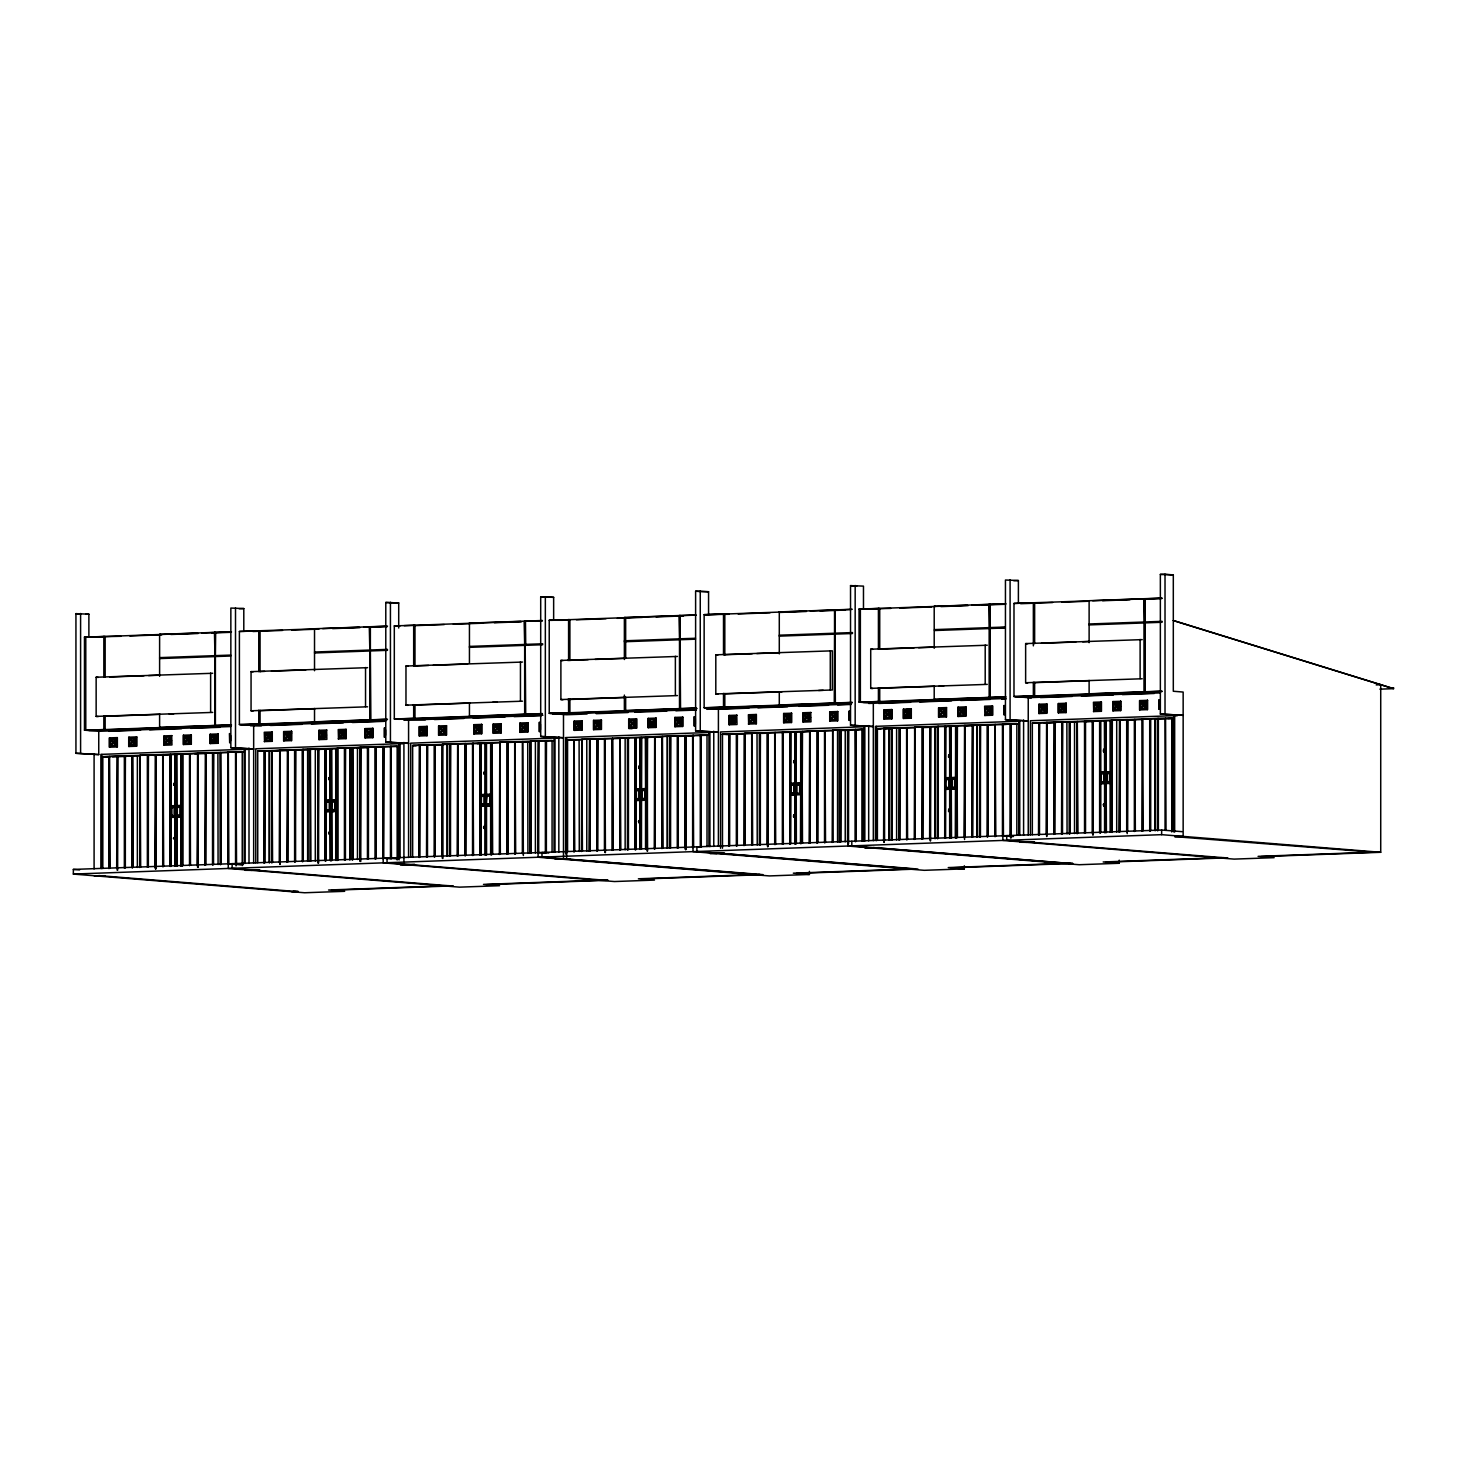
<?xml version="1.0" encoding="UTF-8"?>
<svg xmlns="http://www.w3.org/2000/svg" width="1467" height="1467" viewBox="0 0 1467 1467"><rect width="100%" height="100%" fill="white"/><g stroke="black" fill="none" stroke-linecap="round" stroke-linejoin="round"><path stroke-width="1.5" d="M1393.577 688.665L1173.362 620.541L1393.577 688.665L1379.915 689.16M174.518 785.267L173.656 784.148L174.683 783.03M174.133 785.285L176.242 785.432L174.298 785.377L174.298 783.048L175.472 783.14M175.857 839.747C172.006 839.032 173.033 836.117 176.242 839.729L175.472 839.766M174.903 839.546L174.903 837.382M329.213 779.766L329.268 777.62L331.157 777.51L331.157 779.839L328.883 779.527L329.433 777.492M329.525 778.39L330.313 778.867L329.213 777.437M329.433 833.953L329.268 831.917L331.157 831.789L331.157 834.118L328.755 833.623L329.598 831.716M331.157 834.118L329.213 834.063L329.653 831.899M484.513 774.136C481.91 771.202 485.999 772.375 484.128 774.154L486.072 774.228L486.072 771.899L484.899 771.807M483.963 828.36C485.54 829.02 482.955 823.941 486.072 826.196L486.072 828.525L483.67 828.011L484.513 826.104M640.987 768.616L638.713 768.305L638.878 766.287L640.987 766.287L640.217 768.635M639.044 768.543L639.484 766.379M638.402 821.63C640.456 818.641 637.356 825.866 639.649 820.548M795.903 763.005L793.629 762.693L793.794 760.676L795.903 760.676L795.132 763.042M794.417 762.675L793.959 760.603L795.903 760.676M794.014 815.084C794.069 819.631 791.942 813.653 795.903 814.974L795.132 817.321M795.903 817.302L793.959 817.229L794.564 814.937M950.818 757.394L948.544 757.082L948.709 755.065L950.818 755.065L950.048 757.43M948.892 757.339L949.332 755.175M950.818 811.691L948.544 811.379L948.709 809.362L950.818 809.362L950.048 811.728M949.479 811.508L948.892 809.307L948.892 811.618M1104.963 751.819L1105.751 751.782C1101.369 753.341 1104.431 748.005 1103.624 749.454M1104.394 751.599L1104.394 749.435M1104.193 806.006L1103.147 804.796L1104.009 803.733M1104.248 805.75L1104.394 803.733M174.573 784.185L174.518 783.103M174.353 785.12L174.958 784.075M329.488 832.779L330.35 833.091L328.571 832.834M794.674 761.52L793.922 762.051L794.949 761.391M794.362 816.202L794.307 816.33M1104.211 804.888L1104.468 804.925M949.681 755.798L949.021 756.569M949.589 756.459L948.617 756.092L949.479 755.047M1103.862 749.564L1103.807 751.727M1103.862 803.861L1103.807 806.025L1104.963 806.117M113.234 741.899L115.526 739.056L110.924 739.221L113.234 741.899L116.59 742.174M110.924 745.731L113.234 742.889L115.526 745.566L110.924 745.731L114.298 746.006M113.637 742.375L115.93 739.533L115.93 745.053L113.637 742.375L117.012 742.65M130.288 745.034L132.598 742.192L135.954 742.467L133.662 745.309L130.288 745.034L134.891 744.869L132.598 742.192M133.002 741.679L135.294 738.836L135.294 744.356L133.002 741.679L136.376 741.954M167.825 739.918L170.117 737.076L165.514 737.241L167.825 739.918L171.199 740.193M165.514 743.751L167.825 740.908L171.199 741.183L168.888 744.026L165.514 743.751L170.117 743.586L167.825 740.908M168.228 740.395L170.539 737.553L170.539 743.091L168.228 740.395L171.602 740.67M187.189 739.221L189.481 736.379L184.879 736.544L187.189 739.221L190.563 739.496M214.989 742.357L211.615 742.082L213.925 739.24L217.299 739.515M214.329 738.726L216.639 735.884L216.639 741.422L214.329 738.726L217.703 739.001M268.149 736.287L270.441 733.445L265.839 733.61L268.149 736.287L271.505 736.562L269.213 733.885L265.839 733.61M268.553 736.764L270.845 733.922L270.845 739.46L268.553 736.764L271.927 737.039M287.514 735.59L289.806 732.748L285.203 732.913L287.514 735.59L290.869 735.866M288.577 739.698L285.203 739.423L287.514 736.581L290.869 736.856M287.917 736.067L290.228 733.225L290.228 738.745L287.917 736.067L291.291 736.342M322.74 734.307L325.032 731.465L320.429 731.63L322.74 734.307L326.114 734.582M323.804 738.414L320.429 738.158L322.74 735.297L326.114 735.572M323.143 734.802L325.454 731.941L325.454 737.479L323.143 734.802L326.518 735.059M342.104 733.61L344.397 730.768L339.794 730.933L342.104 733.61L345.478 733.885L343.168 731.208L339.794 730.933M339.794 737.443L342.104 734.6L344.397 737.278L339.794 737.443L346.23 737.608M342.508 734.087L344.818 731.244L344.818 736.782L342.508 734.087L345.882 734.362M368.84 732.638L371.133 729.796L366.53 729.961L368.84 732.638L372.215 732.913M366.53 736.489L368.84 733.628L372.215 733.903L369.904 736.746L366.53 736.489L371.133 736.306L368.84 733.628M369.244 733.133L371.554 730.273L371.554 735.811L369.244 733.133L372.618 733.39M423.064 730.676L425.357 727.834L420.754 727.999L423.064 730.676L426.439 730.951L424.128 728.274L420.754 727.999M420.754 734.509L423.064 731.666L425.357 734.344L420.754 734.509L424.128 734.784M423.468 731.153L425.778 728.31L425.778 733.848L423.468 731.153L426.842 731.428M442.429 729.979L444.721 727.137L440.118 727.302L442.429 729.979L445.803 730.254M440.118 733.812L442.429 730.969L445.803 731.244L443.492 734.087L440.118 733.812L444.721 733.647L442.429 730.969M477.655 728.714L479.947 725.853L475.345 726.018L477.655 728.714L481.029 728.971M478.719 732.822L475.345 732.546L477.655 729.686L481.029 729.961M498.083 732.106L494.709 731.831L497.02 728.989L500.394 729.264M497.423 728.476L499.734 725.633L499.734 731.171L497.423 728.476L500.797 728.751M523.756 727.045L526.048 724.185L521.463 724.35L523.756 727.045L527.13 727.302M524.819 731.153L521.463 730.878L523.756 728.017L527.13 728.292M524.159 727.522L526.47 724.661L526.47 730.199L524.159 727.522L527.533 727.797M579.043 729.172L575.669 728.916L577.98 726.055L581.354 726.33M578.383 725.56L580.694 722.699L580.694 728.237L578.383 725.56L581.757 725.817M597.344 724.368L599.636 721.526L595.034 721.691L597.344 724.368L600.718 724.643L598.408 721.966L595.034 721.691M597.747 724.845L600.058 722.002L600.058 727.54L597.747 724.845L601.122 725.12M632.57 723.103L634.863 720.242L630.278 720.425L632.57 723.103L635.945 723.378L633.634 720.682L630.278 720.425M632.974 723.579L635.284 720.737L635.284 726.257L632.974 723.579L636.348 723.854M651.935 722.406L654.227 719.545L649.643 719.71L651.935 722.406L655.309 722.663M649.643 726.238L651.935 723.378L655.309 723.653L652.998 726.495L649.643 726.238L654.227 726.073L651.935 723.378M652.338 722.883L654.649 720.022L654.649 725.56L652.338 722.883L655.712 723.139M678.671 721.434L680.981 718.573L676.379 718.757L678.671 721.434L682.045 721.709M678.671 722.424L676.379 725.266L680.981 725.101L678.671 722.424L682.045 722.681M730.603 723.304L732.895 720.462L736.269 720.719L733.958 723.579L730.603 723.304L735.187 723.139L732.895 720.462M752.259 718.757L754.551 715.914L749.967 716.079L752.259 718.757L755.633 719.032L753.323 716.354L749.967 716.079M749.967 722.608L752.259 719.747L754.551 722.424L749.967 722.608L753.323 722.864M752.663 719.252L754.973 716.391L754.973 721.929L752.663 719.252L756.037 719.508M785.193 721.324L787.486 718.482L790.86 718.757L788.549 721.599L785.193 721.324L789.796 721.159L787.486 718.482M787.907 717.968L790.2 715.126L790.2 720.645L787.907 717.968L791.263 718.243M806.85 716.795L809.161 713.934L804.558 714.099L806.85 716.795L810.224 717.07M807.932 720.902L804.558 720.627L806.85 717.785L810.224 718.041M807.272 717.271L809.564 714.429L809.564 719.949L807.272 717.271L810.628 717.546M833.586 715.823L835.897 712.98L831.294 713.145L833.586 715.823L836.96 716.098L834.668 713.42L831.294 713.145M831.294 719.655L833.586 716.813L835.897 719.49L831.294 719.655L834.668 719.93M834.008 716.299L836.3 713.457L836.3 718.977L834.008 716.299L837.364 716.574M887.81 713.861L890.121 711.018L885.518 711.183L887.81 713.861L891.184 714.136M888.874 717.968L885.518 717.693L887.81 714.851L891.184 715.126M888.213 714.337L890.524 711.495L890.524 717.015L888.213 714.337L891.588 714.612M904.882 716.996L907.174 714.136L910.549 714.411L908.238 717.271L904.882 716.996L909.485 716.831L907.174 714.136M907.578 713.64L909.888 710.78L909.888 716.318L907.578 713.64L910.952 713.916M940.109 715.713L942.401 712.87L945.775 713.145L943.483 715.988L940.109 715.713L944.711 715.548L942.401 712.87M942.823 712.357L945.115 709.515L945.115 715.034L942.823 712.357L946.178 712.632M961.765 711.183L964.076 708.341L959.473 708.506L961.765 711.183L965.139 711.458M986.209 714.044L988.501 711.202L991.875 711.477L989.583 714.319L986.209 714.044L990.812 713.879L988.501 711.202M988.923 710.688L991.215 707.846L991.215 713.365L988.923 710.688L992.297 710.963M1042.725 708.249L1045.036 705.407L1040.433 705.572L1042.725 708.249L1046.099 708.524L1043.807 705.847L1040.433 705.572M1043.147 708.726L1045.439 705.884L1045.439 711.403L1043.147 708.726L1046.503 709.001M1063.172 711.66L1059.797 711.385L1062.09 708.543L1065.464 708.799M1062.511 708.029L1064.804 705.187L1064.804 710.706L1062.511 708.029L1065.867 708.304M1097.316 706.269L1099.627 703.427L1095.024 703.592L1097.316 706.269L1100.69 706.544M1098.398 710.376L1095.024 710.101L1097.316 707.259L1100.69 707.534M1097.738 706.746L1100.03 703.903L1100.03 709.441L1097.738 706.746L1101.112 707.021M1116.68 705.572L1118.991 702.73L1114.388 702.895L1116.68 705.572L1120.054 705.847L1117.762 703.17L1114.388 702.895M1114.388 709.405L1116.68 706.562L1118.991 709.239L1114.388 709.405L1117.762 709.68M1117.102 706.049L1119.394 703.206L1119.394 708.726L1117.102 706.049L1120.476 706.324M1141.124 708.433L1143.416 705.59L1146.791 705.865L1144.498 708.708L1141.124 708.433L1145.727 708.268L1143.416 705.59M1143.838 705.077L1146.13 702.235L1146.13 707.754L1143.838 705.077L1147.212 705.352M103.607 756.77L117.653 756.238L117.653 870.243M125.337 867.694L125.337 755.945L117.14 756.183L116.682 868.336M140.209 755.817L132.012 756.037L132.012 867.786M156.015 868.867L156.015 754.845L147.36 755.487L147.36 867.235M148.35 866.85L148.35 755.12L140.154 755.358L139.695 867.51M170.887 866.429L170.887 754.606L155.502 754.808L155.044 866.942M153.723 755.413L170.374 754.661L170.374 866.392M182.366 754.276L182.825 865.603M198.173 867.327L198.173 753.323L189.518 753.965L189.518 865.695M205.838 864.778L205.838 753.029L197.66 753.268L197.183 865.42M213.522 864.503L213.522 752.754L205.325 752.993L204.867 865.145M264.904 862.633L264.904 750.902L258.522 751.177M280.252 864.356L280.252 750.352L271.597 750.994L271.597 862.724M287.917 861.807L287.917 750.059L279.739 750.297L279.262 862.449M295.582 861.532L295.582 749.784L287.404 750.022L286.945 862.174M318.614 862.981L318.614 748.959L302.275 749.875L302.275 861.624M325.619 749.014L325.619 860.744L325.821 748.995L318.082 748.922L317.624 861.056M337.282 748.665L337.74 859.992M352.63 748.115L344.433 748.353L344.433 860.084M345.423 859.717L345.423 747.987L337.227 748.225L336.768 860.377M360.754 861.441L360.754 747.437L352.098 748.078L352.098 859.809M368.437 858.892L368.437 747.143L360.24 747.381L359.782 859.534M375.13 858.984L375.13 747.235L390.974 746.721M383.767 858.342L383.767 746.593L375.534 746.831L375.644 859.02M419.819 857.021L419.819 745.291L413.437 745.566M427.484 856.746L427.484 745.016L419.305 745.254L418.829 857.406M435.167 856.471L435.167 744.741L426.97 744.979L426.512 857.113M441.86 856.563L442.319 744.411L458.181 743.897L458.181 855.646M450.516 855.921L450.516 744.172L442.264 744.411L442.374 858.433M465.846 855.371L465.846 743.622L457.667 743.861L457.191 856.013M473.052 743.751L464.874 743.989L464.874 855.738M480.736 743.476L472.539 743.714L472.539 855.463M522.875 741.954L507.014 742.467L507.014 854.216M508.004 853.831L508.004 742.1L499.807 742.339L499.348 854.491M514.697 853.922L514.697 742.192L530.559 741.679M538.701 852.73L538.701 740.982L530.504 741.22L530.045 853.372M546.366 852.455L546.366 740.707L538.169 740.945L537.711 853.097M590.082 850.86L590.082 739.13L581.886 739.368L581.427 851.52M597.747 850.585L597.747 738.855L589.569 739.093L589.092 851.227M628.444 849.485L628.444 737.736L620.248 737.974L619.789 850.127M647.112 737.461L647.57 851.062M654.264 848.88L654.74 736.727L670.584 736.214L670.584 847.944M685.933 849.668L685.933 735.664L677.277 736.306L677.277 848.036M678.267 847.669L678.267 735.939L670.071 736.177L669.612 848.329M693.139 735.792L684.961 736.031L684.961 847.761M700.823 735.517L692.626 735.756L692.626 847.486M737.333 845.542L737.333 733.793L729.136 734.032L728.677 846.184M729.649 845.817L729.649 734.068L721.984 734.344M744.007 845.634L744.484 733.482L760.346 732.968L760.346 844.699M768.011 846.697L768.011 732.693L759.356 733.335L759.356 845.065M801.514 731.813L810.169 731.153L810.169 842.902M802.027 731.85L802.486 843.177M817.834 842.626L817.834 730.878L809.656 731.116L809.179 843.268M840.848 841.783L840.848 730.053L832.669 730.291L832.192 842.443M848.531 843.782L848.531 729.777L839.876 730.419L839.876 842.15M863.403 729.631L847.541 730.144L847.541 841.875M863.348 729.172L855.224 729.869L855.224 841.6M899.913 839.656L899.913 727.907L884.051 728.421L883.592 840.573M892.248 839.931L892.248 728.182L883.996 728.421L884.051 842.443L884.106 728.421M922.926 838.812L922.926 727.082L914.748 727.32L914.271 839.454M930.61 840.811L930.61 726.807L921.954 727.449L921.954 839.179M938.275 838.262L938.275 726.513L930.078 726.752L929.62 838.904M956.942 726.238L957.419 837.565M965.084 837.29L965.084 725.56L956.887 725.78L956.429 837.932M972.749 837.015L972.749 725.266L964.571 725.505L964.094 837.657M980.433 836.74L980.433 724.991L972.236 725.23L971.777 837.382M988.098 836.465L988.098 724.716L979.919 724.955L979.443 837.107M1017.805 723.983L1010.14 724.258L1010.14 835.988M1003.721 724.643L1011.111 723.891L1011.111 837.895M1047.163 834.32L1047.163 722.571L1038.966 722.809L1038.508 834.961M1039.48 834.595L1039.48 722.864L1033.098 723.121M1054.828 834.045L1054.828 722.296L1046.649 722.534L1046.173 834.686M1062.511 833.769L1062.511 722.021L1054.315 722.259L1053.856 834.411M1070.177 833.476L1070.177 721.746L1061.98 721.984L1061.521 834.136M1084.535 833.293L1084.535 721.562L1100.397 721.049M1093.19 834.925L1093.19 720.92L1084.957 721.141L1085.048 832.889M1111.858 720.627L1112.133 832.394M1119.999 831.679L1119.999 719.949L1111.821 720.187L1111.344 832.321M1127.665 831.404L1127.665 719.674L1119.486 719.894L1119.028 832.046M1150.696 830.579L1150.696 718.83L1142.5 719.068L1142.041 831.221M1157.371 830.67L1157.371 718.922L1173.233 718.408M484.348 771.88L484.348 774.044M484.348 826.178L484.183 828.195M794.179 760.658L794.564 762.822M949.094 809.344L950.818 809.362M639.264 766.269L639.429 768.525M793.794 814.974L794.747 814.882M1103.624 803.751L1104.963 803.788M173.069 807.62L172.299 807.198M177.91 807.363L178.699 807.418M333.614 801.422L332.954 801.771M327.178 801.605L327.985 802.027L327.104 801.734M171.822 815.34L172.409 815.359M172.189 815.579L173.069 815.78M177.635 815.377L178.699 815.56M482.918 796.416L482.258 796.361M488.529 796.214L487.943 796.233M327.985 810.169L326.719 810.132L327.985 809.784M332.514 809.931L333.614 809.967M482.918 804.173L481.634 804.136L482.918 804.558M488.529 803.971L487.264 803.934L488.529 804.356M792.748 785.193L791.52 784.772L792.748 784.808M797.773 785.01L798.36 784.607M637.833 798.561L637.063 798.745M642.564 798.341L643.445 798.36M642.766 798.708L643.445 798.745M947.664 779.197L947.059 779.545M953.275 779.38L952.45 778.959M792.748 792.95L791.483 792.913L792.748 793.335M797.315 793.079L798.36 793.134M947.664 787.724L946.398 787.687L947.664 787.339M953.275 787.137L952.67 787.486M952.028 787.486L953.275 787.522M1102.579 781.728L1101.974 781.691M1106.943 781.489L1108.19 781.526M171.987 807.602L173.069 807.235M642.656 790.181L642.454 790.31M636.696 790.365L637.833 790.805M946.765 779.307L947.664 779.582M1101.974 773.934L1102.579 773.971M1107.402 773.329L1108.19 773.769M105.147 677.351L105.147 636.495L84.481 637.081L84.481 730.163L98.747 731.318L98.747 754.588L75.936 753.286L75.936 613.664L88.882 614.178L88.882 636.99M243.797 631.378L243.797 608.567L230.851 608.053L230.851 747.675L253.663 748.977L230.851 747.675M385.784 742.064L408.578 743.366L385.784 742.064L385.784 602.46L398.712 602.955L398.712 628.041M540.7 736.452L563.493 737.754L540.7 736.452L540.7 596.849L553.646 597.344L553.646 620.156M695.615 730.859L718.408 732.143L695.615 730.859L695.615 591.238L708.561 591.733L708.561 614.545M850.53 725.248L873.323 726.532L850.53 725.248L850.53 585.626L863.476 586.122L863.476 608.952M1018.391 603.34L1018.391 580.529L1005.445 580.015L1005.445 719.637L1028.239 720.939L1005.445 719.637M1160.36 714.026L1183.154 715.328L1160.36 714.026L1160.36 574.404L1165.018 574.239L1173.307 574.917L1173.307 691.25L1183.154 692.057L1183.154 836.318L1174.664 836.63L1372.965 852.199M85.783 614.288L88.882 614.178M239.158 608.732L243.797 608.567M398.712 602.955L385.784 602.46M553.646 597.344L540.7 596.849M708.561 591.733L695.615 591.238M1013.734 580.694L1018.391 580.529M1173.307 574.917L1160.36 574.404M159.61 676.342L159.61 634.367L230.447 631.8M261.328 725.798L239.396 724.551L239.396 631.47L260.062 630.883L260.062 671.739M314.525 670.731L314.525 628.756L387.508 626.116M425.338 719.857L394.311 718.94L394.311 625.877L414.978 625.272L414.978 666.128M469.44 662.901L469.44 623.145L542.423 620.504M587.093 713.989L566.61 714.741L549.226 713.329L549.226 620.266L569.893 619.661L569.893 660.535M624.374 659.508L624.374 617.534L695.193 614.966M748.848 708.139L721.526 709.129L704.142 707.736L704.142 614.655L724.808 614.05L724.808 654.924M779.289 653.897L779.289 611.922L852.272 609.282M873.323 840.664L873.323 703.28L859.057 702.125L859.057 609.043L879.723 608.438L879.723 649.313M934.204 648.304L934.204 606.329L1005.023 603.762M1031.356 697.907L1013.99 696.513L1013.99 603.432L1034.638 602.845L1034.638 643.701M1162.102 598.078L1089.119 600.718L1089.119 642.693M197.348 633.157L85.783 637.191L85.783 730.273L231.493 724.991M201.896 632.992L231.493 631.91M318.101 628.775L239.396 631.47M322.667 628.61L359.085 627.289M363.633 627.124L386.408 626.299M395.613 625.969L400.161 625.804M404.214 625.657L520.84 621.44M525.479 621.146L525.479 644.416L525.223 621.128L541.323 620.706M550.528 620.358L696.238 615.095M705.444 614.765L805.621 611.134M810.169 610.969L851.153 609.483M967.376 605.266L860.359 609.153L860.359 702.216L1006.069 696.953M971.924 605.101L1006.069 603.872M1088.129 600.902L1013.99 603.432M1092.695 600.737L1161.002 598.261M120.771 636.293L84.481 637.081M129.866 635.963L161.737 634.808M170.85 634.477L198.173 633.487M211.835 632.992L230.044 632.332M252.911 631.507L282.508 630.425M291.621 630.095L318.944 629.105M332.606 628.61L359.928 627.638M373.59 627.143L387.251 626.647M414.666 625.639L444.263 624.575M453.358 624.245L482.955 623.182M494.342 622.76L521.665 621.77M535.327 621.274L542.167 621.036M562.741 620.284L549.226 620.266M576.403 619.789L605.999 618.726M617.387 618.304L642.436 617.405M656.097 616.91L683.42 615.92M729.044 614.27L704.142 614.655M738.158 613.94L770.028 612.784M779.142 612.454L806.465 611.464M820.126 610.969L845.157 610.07M890.799 608.402L859.057 609.043M899.894 608.072L931.783 606.935M940.879 606.605L968.202 605.614M981.863 605.119L1004.638 604.294M1020.665 603.707L1052.536 602.552M1061.65 602.222L1088.972 601.232M1102.634 600.737L1129.957 599.746M1143.618 599.251L1161.827 598.591M159.61 657.638L214.86 655.657L214.604 632.369L214.86 655.657M230.704 655.089L215.392 655.621L215.649 632.369M314.525 652.026L369.794 650.064L369.519 626.757L369.794 650.064M370.307 650.009L370.307 626.739L370.307 650.009L387.508 649.386M469.44 646.415L524.709 644.453L524.452 621.164L524.709 644.453M525.223 644.398L542.698 643.793M624.374 640.804L679.624 638.842L679.368 615.553L679.624 638.842M680.138 638.787L680.138 615.517L680.138 638.787L695.45 638.273M779.289 635.193L834.54 633.231L834.54 609.96M835.053 633.176L835.053 609.905L835.053 633.176L852.529 632.57M989.455 627.619L989.198 604.331L989.455 627.619L934.461 629.618M989.968 627.564L989.968 604.312L989.968 627.564L1005.298 627.051M1089.119 623.988L1144.37 622.008L1144.113 598.719L1144.37 622.008M1144.883 621.971L1144.883 598.701L1144.883 621.971L1162.102 621.348M189.096 657.088L193.662 656.923M959.125 629.196L963.672 629.031M1000.146 627.711L1004.712 627.546M159.61 658.573L214.86 656.593L214.86 725.468L214.86 656.593M215.392 725.432L215.392 656.538L230.704 656.024M314.525 652.962L369.794 650.981L369.794 719.857L369.794 650.981M370.307 650.945L370.564 719.839L370.307 650.945L387.508 650.321M469.44 647.35L524.709 645.37L524.709 714.246L524.709 645.37M525.223 645.333L525.479 714.227L525.223 645.333L542.698 644.728M624.374 641.739L679.624 639.777L679.624 708.653L679.624 639.777M680.138 639.722L680.395 708.616L680.138 639.722L695.45 639.19M779.289 636.128L834.54 634.166L834.283 703.023M835.053 634.111L835.31 703.005L835.053 634.111L852.529 633.506M989.455 628.554L989.455 697.43L989.455 628.554L934.461 630.535M989.968 628.499L990.225 697.393L989.968 628.499L1005.298 627.986M1089.119 624.905L1144.37 622.943L1144.37 691.819L1144.37 622.943M1144.883 622.888L1145.14 691.801L1144.883 622.888L1162.102 622.265M98.216 716.556L96.144 716.391L96.144 677.241L212.697 673.28M253.131 710.945L251.059 710.78L251.059 671.648L367.612 667.668M408.046 705.334L405.974 705.169L405.974 666.036L522.527 662.057M562.961 699.722L560.889 699.557L560.889 660.425L677.442 656.446M715.804 654.814L832.357 650.835L832.357 689.985L715.804 693.946L715.804 654.814L717.876 654.979M872.792 688.518L870.72 688.353L870.72 649.203L987.273 645.223M1027.707 682.907L1025.635 682.742L1025.635 643.591L1142.206 639.63M109.658 677.002L144.004 675.755M148.589 675.59L160.031 675.187M259.989 671.556L264.573 671.391M271.45 671.153L305.796 669.906M414.923 665.945L428.657 665.45M433.242 665.284L467.57 664.038M567.546 660.425L588.157 659.673M595.015 659.435L624.777 658.353M724.753 654.74L752.223 653.732M756.807 653.567L779.711 652.742M879.668 649.129L914.014 647.882M918.599 647.717L934.626 647.13M1041.46 643.261L1075.806 642.033M1082.664 641.776L1089.541 641.519M96.144 716.391L212.697 712.412M251.059 710.78L367.612 706.801M405.974 705.169L522.527 701.189M560.889 699.557L677.442 695.578M870.72 688.353L987.273 684.374M1025.635 682.742L1142.206 678.763M105.074 716.299L160.031 714.319M169.2 713.989L173.766 713.824M259.989 710.706L314.947 708.708M412.63 705.169L469.862 703.096M492.765 702.271L497.35 702.106M567.546 699.557L624.777 697.485M724.753 693.873L781.984 691.801M818.623 690.48L823.207 690.315M879.668 688.261L934.626 686.281M939.192 686.116L943.776 685.951M1034.583 682.65L1089.541 680.67M84.481 730.163L105.147 729.557L105.147 715.951M159.61 714.117L159.61 727.449L230.447 724.881M239.396 724.551L260.062 723.965L260.062 710.34M314.525 708.506L314.525 721.837L387.508 719.197M394.311 718.94L414.978 718.353L414.978 704.728M469.44 702.895L469.44 716.226L542.423 713.585M549.226 713.329L569.893 712.742L569.893 699.117M624.374 695.065L624.374 710.615L695.193 708.048M704.142 707.736L724.808 707.131L724.808 693.506M779.289 691.672L779.289 705.004L852.272 702.363M859.057 702.125L879.723 701.519L879.723 687.895M934.204 686.061L934.204 699.392L1005.023 696.843M1013.99 696.513L1034.638 695.908L1034.638 682.302M1089.119 680.468L1089.119 693.799L1162.102 691.14M240.698 724.661L386.408 719.38M395.613 719.05L541.323 713.769M550.528 713.439L696.238 708.158M705.444 707.827L851.153 702.565M1015.274 696.623L1161.002 691.342M88.882 730.511L230.044 725.413M243.797 724.918L387.251 719.71M398.712 719.307L542.167 714.099M553.646 713.695L697.082 708.506M705.462 708.194L851.997 702.895M863.476 702.473L1004.638 697.357M1018.391 696.862L1161.827 691.672M1376.156 684.906L1380.722 684.741L1380.722 852.29L1261.18 856.618M98.747 731.318L230.796 726.532M250.564 725.817L385.711 720.92M403.92 720.26L542.9 715.236M695.541 709.716L552.931 714.172M706.929 709.294L850.457 704.105M868.684 703.445L1005.372 698.494M1160.305 692.882L1028.239 697.669L1028.239 835.053M108.686 731.318L140.557 730.163M149.671 729.832L181.541 728.677M190.655 728.347L220.252 727.284M270.423 725.468L302.312 724.313M311.407 723.983L343.278 722.828M352.392 722.497L384.262 721.342M434.452 719.527L464.049 718.445M473.163 718.115L505.033 716.96M514.147 716.648L541.47 715.658M596.207 713.677L628.078 712.522M634.899 712.265L666.788 711.11M675.884 710.78L696.385 710.046M757.944 707.809L787.541 706.746M798.928 706.324L828.525 705.26M837.639 704.93L851.3 704.435M878.715 703.445L910.585 702.29M919.699 701.96L951.57 700.804M960.683 700.474L990.28 699.411M1001.668 698.989L1006.215 698.824M1040.451 697.577L1072.34 696.422M1081.436 696.11L1113.325 694.955M1122.42 694.625L1154.309 693.469M1389.084 687.913L1393.65 687.748M171.951 735.645L163.956 735.902L163.956 745.218L171.951 744.943L171.694 735.627M326.866 730.034L318.871 730.291L318.871 739.606L326.866 739.35L326.609 730.016M737.021 715.181L729.026 715.438L729.026 724.753L737.021 724.496L736.764 715.163M810.976 712.504L802.981 712.76L802.981 722.076L810.976 721.819L810.719 712.485M906.679 709.405L910.549 709.276M130.288 738.524L134.891 738.359L132.598 741.202L130.288 738.524L133.662 738.781M211.615 735.572L216.217 735.407L213.925 738.249L211.615 735.572L214.989 735.847M494.709 725.321L499.312 725.156L497.02 727.999L494.709 725.321L498.083 725.597M575.669 722.387L580.272 722.222L577.98 725.083L575.669 722.387L579.043 722.663M730.603 716.776L735.187 716.611L732.895 719.472L730.603 716.776L733.958 717.051M785.193 714.814L789.796 714.649L787.486 717.491L785.193 714.814L788.549 715.089M904.882 710.468L909.485 710.303L907.174 713.164L904.882 710.468L908.238 710.743M940.109 709.203L944.711 709.038L942.401 711.88L940.109 709.203L943.483 709.478M986.209 707.534L990.812 707.369L988.501 710.211L986.209 707.534L989.583 707.809M1059.797 704.875L1064.4 704.692L1062.09 707.552L1059.797 704.875L1063.172 705.132M1141.124 701.923L1145.727 701.758L1143.416 704.6L1141.124 701.923L1144.498 702.198M291.64 733.078L285.203 732.913M211.615 742.082L216.217 741.917L213.925 739.24M285.203 739.423L289.806 739.258L287.514 736.581M320.429 738.158L325.032 737.974L322.74 735.297M475.345 732.546L479.947 732.381L477.655 729.686M494.709 731.831L499.312 731.666L497.02 728.989M521.463 730.878L526.048 730.713L523.756 728.017M575.669 728.916L580.272 728.751L577.98 726.055M804.558 720.627L809.161 720.462L806.85 717.785M885.518 717.693L890.121 717.528L887.81 714.851M1059.797 711.385L1064.4 711.22L1062.09 708.543M1095.024 710.101L1099.627 709.936L1097.316 707.259M264.262 741.587L272.275 741.312L272.275 732.015L264.262 732.271L264.537 741.605M338.235 738.91L346.23 738.635L346.23 729.337L338.235 729.594L338.492 738.928M628.701 728.384L636.696 728.127L636.696 718.812L628.701 719.087L628.701 728.384L632.075 728.659M748.39 724.056L756.385 723.799L756.385 714.484L748.39 714.741L748.647 724.075M984.632 715.493L992.646 715.236L992.646 705.939L984.632 706.195L984.889 715.529M1093.447 711.568L1101.46 711.293L1101.46 701.996L1093.447 702.253L1093.704 711.587M75.936 753.286L98.747 754.588M102.818 868.391L102.818 756.642L242.238 751.599L242.238 865.622M257.734 862.779L257.734 751.031L397.154 745.988L397.154 860.01M412.649 857.168L412.649 745.438L552.069 740.377L552.069 852.125M567.564 851.557L567.564 739.826L707.002 734.765L707.002 846.514M722.479 848.238L722.479 734.215L861.918 729.172L861.918 840.903M877.394 840.334L877.394 728.604L1016.833 723.561L1016.833 835.291M1032.328 834.741L1032.328 722.993L1171.748 717.95L1171.748 831.972M112.574 756.899L126.29 756.404M170.117 866.374L170.117 754.643L181.578 754.221L181.578 865.952M194.854 753.928L206.279 753.506M236.004 752.424L242.862 752.186M274.347 751.049L288.064 750.554M315.497 749.545L337.538 748.702L337.538 860.432M356.628 748.06L368.052 747.657M438.413 745.108L442.979 744.943M477.27 743.696L493.26 743.127M518.401 742.21L529.844 741.789M600.186 739.24L604.752 739.075M634.881 849.54L634.881 737.809L648.176 737.516M680.175 736.342L684.759 736.177M689.325 736.012L693.891 735.847M761.96 733.39L768.818 733.152M809.949 731.648L789.796 732.198L789.796 843.947M841.948 730.493L848.806 730.254M884.876 728.934L891.734 728.696M923.733 727.54L930.591 727.284M944.711 838.335L944.711 726.587L956.172 726.183L956.172 837.914M964.864 726.037L974.015 725.707M1044.357 723.176L1055.8 722.754M1085.507 721.672L1094.639 721.342M1099.627 832.724L1099.627 720.975L1112.133 720.645M1126.638 720.187L1135.788 719.857M1167.787 718.702L1172.353 718.537M1104.963 749.49L1103.807 749.399M176.902 817.211L180.313 817.082L180.313 805.438L176.902 805.566M326.096 811.801L329.507 811.673L329.507 800.047L326.096 800.175M331.835 811.599L335.228 811.471L335.228 799.845L331.835 799.955M481.011 794.564L484.422 794.436L484.422 806.08L481.011 806.19M486.751 794.344L490.161 794.234L490.161 805.86L486.751 805.988M635.926 788.953L639.337 788.824L639.337 800.469L635.926 800.579M641.666 788.751L645.077 788.623L645.077 800.248L641.666 800.377M794.252 783.213L790.695 783.323L790.841 794.986L794.252 794.857L794.252 783.213L794.252 794.857M945.757 789.374L949.167 789.246L949.167 777.62L945.757 777.73M171.566 806.153L174.298 806.061L174.298 816.917L171.566 817.009L171.566 806.153L171.566 817.009M180.038 816.716L177.305 816.807L177.305 805.951L180.038 805.86M329.213 811.306L326.481 811.398L326.481 800.542L329.213 800.45M332.22 800.34C343.48 800.083 327.508 826.269 332.312 800.34M484.147 805.713L481.396 805.786L481.396 794.931L484.147 794.839M487.136 794.729C498.395 794.472 482.423 820.658 487.227 794.729M639.062 789.246L636.311 789.319L636.421 800.193L639.062 800.102M951.881 777.895L954.614 777.822L954.614 788.678L951.881 788.751L951.881 777.895L951.991 788.769M1106.796 772.284L1109.547 772.21L1109.547 783.066L1106.796 783.158L1106.796 772.284L1106.907 783.158M327.985 801.624L326.793 801.972L327.985 802.027M1107.127 773.347L1108.19 773.384M799.698 794.289L796.966 794.362L796.966 783.506L799.698 783.415L799.607 794.27M1103.807 783.268L1101.075 783.36L1101.075 772.504L1103.807 772.412L1103.697 783.268M171.181 805.768L174.591 805.658L174.591 817.284L171.181 817.412M796.581 794.766L799.992 794.656L799.992 783.011L796.581 783.14M951.496 777.528L954.907 777.4L954.907 789.044L951.496 789.154M1100.69 772.119L1104.083 772.009L1104.083 783.635L1100.69 783.763M1106.411 771.917L1109.822 771.789L1109.822 783.433L1106.411 783.561M175.472 837.437L174.298 837.345M640.217 820.603L640.217 822.932M483.487 827.241L484.807 827.351M486.072 828.525L484.128 828.452M447.325 885.701L328.571 890.011L344.653 891.313L304.623 892.761L73.35 874.075L73.35 869.418L1161.644 830.029L1182.035 831.661M73.35 874.075L1161.644 834.668L1380.722 852.29M94.09 875.744L104.982 875.726L101.846 875.836M566.61 859.002L569.728 858.892L555.003 859.057L561.953 859.185M252.122 870.389L245.172 870.279L259.897 870.114L256.762 870.224M407.037 864.778L400.088 864.668L414.813 864.503L411.677 864.613M716.868 853.574L709.918 853.464L724.643 853.281L721.526 853.409M871.783 847.963L864.833 847.853L879.558 847.669L876.441 847.798M1026.698 842.351L1019.748 842.241L1034.473 842.076L1031.356 842.186M293.198 891.294L298.241 891.478L291.658 891.716M448.113 885.683L453.156 885.866L331.689 890.267M602.259 880.108L483.487 884.399L499.569 885.701L459.538 887.15L228.265 868.464L228.284 752.168L241.927 752.021M603.029 880.072L608.072 880.255L486.604 884.656M757.944 874.46L759.888 874.387M912.859 868.849L914.803 868.794M1067.774 863.256L1072.817 863.421L951.349 867.822M1221.919 857.663L1103.166 861.973L1119.229 863.274L1119.229 860.157M1222.689 857.645L1227.751 857.828L1106.265 862.211M1376.835 852.052L1258.081 856.361L1274.145 857.663L1234.114 859.112L1002.86 840.426L1002.878 724.111L1010.653 724.295M641.519 879.045L762.987 874.644L563.493 858.763L563.493 714.484M796.434 873.433L917.902 869.032L718.408 853.152M809.399 871.38L809.399 874.479L769.368 875.927L538.096 857.241L538.701 740.982M964.314 865.768L964.314 868.867L924.283 870.316L693.011 851.649L693.047 735.334L693.616 847.119M1119.229 863.274L1079.199 864.723L847.944 846.037L848.531 729.777M177.562 806.978L178.699 807.033M1107.365 781.508L1108.19 781.911M332.514 809.546L333.614 809.582M1101.717 782.058L1102.579 782.131M332.606 801.789L333.614 801.826M1165.568 718.683L1157.793 718.5L1157.903 830.707M1142.555 719.527L1134.358 719.765L1134.358 831.496M1134.871 719.802L1126.693 720.04L1126.693 831.771M1085.048 721.599L1076.87 721.837L1076.87 833.568M1077.383 721.874L1069.186 722.112L1069.186 833.861M1002.97 724.57L994.791 724.808L994.791 836.557M995.304 724.845L987.126 725.083L987.126 836.832M914.785 727.76L906.606 727.999L906.606 839.747M907.119 728.035L898.941 728.274L898.941 840.023M878.183 728.732L884.564 728.457L884.564 840.206M832.724 730.731L824.527 730.969L824.527 842.718M825.041 731.024L816.862 731.244L816.862 842.993M790.566 732.271L782.369 732.491L782.369 844.24M782.901 732.546L774.704 732.785L774.704 844.515M775.218 732.822L767.039 733.06L767.039 844.79M744.539 845.212L744.429 733.482L752.204 733.647M744.539 733.922L736.342 734.16L736.342 845.909M708.488 735.242L700.291 735.462L700.291 847.211M654.777 848.916L654.685 736.727L662.461 736.892M654.777 737.186L646.599 737.424L646.599 849.155M620.303 738.433L612.124 738.671L612.124 850.402M612.638 738.708L604.441 738.946L604.441 850.677M604.954 738.983L596.776 739.221L596.776 850.952M581.941 739.808L573.762 740.046L573.762 851.795M568.352 739.955L574.275 740.101M553.059 740.798L545.376 741.073L545.376 852.822M499.862 742.779L491.683 743.017L491.683 854.766M442.374 744.869L434.177 745.108L434.177 856.838M398.657 746.446L390.46 746.685L390.46 858.433M302.752 861.202L302.697 749.472L310.472 749.637M302.789 749.93L294.61 750.15L294.61 861.899M272.11 751.031L263.913 751.269L263.913 862.999M243.229 752.021L235.545 752.296L235.545 864.026M228.394 752.608L220.197 752.846L220.197 864.595M220.728 752.901L212.532 753.121L212.532 864.87M190.032 754.001L181.853 754.24L181.853 865.97M132.543 756.092L124.347 756.33L124.347 868.061M104.12 756.825L109.512 756.917M797.223 784.955L798.36 784.992M177.819 815.12L178.699 815.175M636.66 798.928L637.833 798.947M642.216 790.566L643.445 790.603M850.53 585.626L856.746 586.122M934.204 606.329L935.488 606.421M779.289 611.922L780.572 612.032M1025.635 643.591L1027.707 643.775M624.374 617.534L625.657 617.644L625.657 658.5M1380.722 684.741L1377.605 683.787M870.72 649.203L872.792 649.368M469.44 623.145L470.742 623.255M394.311 625.877L398.712 626.226M314.525 628.756L315.827 628.866M1089.119 693.799L1090.421 693.891M75.936 613.664L80.098 614.013M1140.721 702.436L1143.013 705.114L1140.721 707.956L1140.721 702.436L1144.077 702.711M560.889 660.425L562.961 660.59M1095.024 703.592L1098.398 703.867M1059.376 705.37L1061.686 708.048L1059.376 710.908L1059.376 705.37L1062.75 705.645L1062.75 709.331M1177.139 715.823L1173.673 715.548L1173.673 831.899M159.61 634.367L160.912 634.477M934.204 699.392L935.488 699.502M1165.568 718.243L1166.027 830.01M1150.696 718.83L1149.706 719.197L1149.706 830.945M1127.665 719.674L1127.206 833.641M1119.999 719.949L1119.541 832.101M1112.334 720.224L1111.858 832.376M959.473 708.506L962.847 708.763M1110.317 720.59L1110.574 832.357M1099.627 720.975L1100.653 721.067M1093.19 720.92L1092.732 834.888M405.974 666.036L408.046 666.201M1070.177 721.746L1069.718 833.898M715.804 693.946L717.876 694.129M1061.943 833.714L1062.511 722.021M1054.828 722.296L1054.26 833.99M1046.704 722.534L1046.704 836.557L1047.163 722.571M1039.48 722.864L1038.966 834.558M885.518 711.183L888.874 711.44M1032.328 722.993L1035.775 723.268M779.289 705.004L780.572 705.114M1010.598 723.836L1010.653 837.859L1011.111 723.891M1002.878 724.111L1003.446 835.897M988.098 724.716L987.639 836.868M980.433 724.991L979.956 837.144M972.749 725.266L972.291 836.979M965.084 725.56L964.571 839.527M957.419 725.835L956.942 837.529M804.558 714.099L807.932 714.374M955.842 726.22L955.402 837.95M951.019 726.367L951.478 838.115M944.711 726.587L945.738 726.678L945.555 838.335M938.275 726.513L937.285 726.898L937.285 838.629M251.059 671.648L253.131 671.813M705.884 708.414L716.868 709.294M930.61 726.807L930.133 840.774M922.926 727.082L922.468 838.776M899.913 727.907L899.454 840.059M891.679 839.876L892.248 728.182M877.394 728.604L880.86 728.879M876.441 728.714L876.386 840.444M624.374 710.615L625.657 710.725L625.657 697.1M855.628 841.178L855.628 729.447L856.196 841.233M840.334 841.746L840.848 730.053M676.379 718.757L679.734 719.013M817.834 730.878L817.376 843.03M810.169 731.153L809.692 843.305M802.486 731.446L802.027 843.14M800.927 731.831L800.487 843.562M802.284 731.868L801.257 731.795L801.514 843.543M796.104 731.978L796.361 843.727M790.823 732.198L790.365 843.91M96.144 677.241L98.216 677.424M768.011 732.693L767.553 846.661M760.346 732.968L759.869 845.12M737.333 733.793L736.856 845.946M729.081 845.762L729.649 734.068M722.479 734.215L727.669 734.637M575.266 722.901L577.558 725.578L575.266 728.439L575.266 722.901L578.64 723.176L578.64 726.862M469.44 716.226L470.742 716.336M949.277 754.992L950.818 755.065M685.419 735.609L685.474 849.631L685.933 735.664M677.754 847.633L678.267 735.939M521.463 724.35L524.819 724.625M670.584 736.214L670.071 847.908M647.57 737.039L647.112 851.025M647.369 737.479L646.342 737.388L646.342 849.136M494.306 725.835L496.616 728.512L494.306 731.355L494.306 725.835L497.68 726.11M634.881 737.809L635.908 737.901L635.908 849.631M628.444 737.736L627.454 738.103L627.454 849.851M475.345 726.018L478.719 726.293M597.747 738.855L597.289 851.007M590.082 739.13L589.624 851.282M440.118 727.302L443.492 727.577M557.478 738.268L554.013 737.993L554.031 852.162M567.564 739.826L571.03 740.101M567.069 739.955L566.5 853.941M314.525 721.837L315.827 721.929M546.366 740.707L545.907 852.859M530.449 852.95L530.449 741.22L531.017 853.005M522.839 741.495L523.352 855.554M949.167 777.62L949.167 789.246M507.49 853.794L508.004 742.1M490.638 743.035L490.638 854.766M492.454 743.091L491.427 742.999L491.427 854.748M484.917 743.237L484.917 854.986M486.732 743.292L485.687 743.219L485.687 854.949M480.993 743.494L479.947 743.421L479.947 855.151M320.429 731.63L323.804 731.905M465.332 855.316L465.846 743.622M458.181 743.897L457.722 856.05M450.516 744.172L450.039 855.884M435.167 744.741L434.69 856.893M427.484 745.016L427.025 857.168M402.545 743.879L399.097 743.586L399.097 859.937M419.819 745.291L419.36 857.443M412.649 745.438L416.115 745.713M159.61 727.449L160.912 727.54M639.044 766.214L640.602 766.306M383.767 746.593L383.18 862.853L614.453 881.539L654.484 880.09L638.402 878.788L757.174 874.497L541.983 857.113L541.983 852.455L548.768 853.005M368.437 747.143L367.447 747.528L367.447 859.259M360.754 747.437L360.185 861.404M211.211 736.086L213.504 738.763L211.211 741.605L211.211 736.086L214.585 736.361M352.575 859.405L352.52 747.657L353.089 859.442M345.423 747.987L344.892 859.68M337.74 748.262L337.282 860.414M184.879 736.544L188.253 736.819M331.359 860.542L331.359 748.793L331.799 860.542M318.614 748.959L318.046 862.926M310.417 749.197L310.931 860.964M295.582 749.784L295.069 861.477M287.917 750.059L287.459 862.211M280.252 750.352L279.775 864.32M247.63 749.49L244.182 749.197L244.182 863.274M264.904 750.902L264.445 863.054M110.924 739.221L114.298 739.496M257.734 751.031L261.199 751.324M213.522 752.754L213.045 864.907M205.838 753.029L205.38 865.182M197.605 867.29L198.173 753.323M190.032 753.561L190.49 865.328M182.825 753.873L182.311 865.567M175.086 754.46L175.343 866.208M170.117 754.643L171.162 754.716M155.447 868.812L156.015 754.845M147.837 755.083L147.874 866.814L148.35 755.12M132.488 867.364L132.433 755.633L133.002 867.419M125.337 755.945L124.86 868.097M117.653 756.238L117.195 870.206M644.912 800.248L644.912 788.604M102.818 756.642L106.266 756.917M639.19 800.45L639.19 788.824M793.959 814.9L795.517 814.992M329.598 779.747L331.157 779.839M1013.514 836.172L1006.729 835.622L1006.729 840.279L1225.807 857.883M1002.86 835.768L1013.22 836.612M489.996 805.86L489.996 794.215M484.257 806.061L484.257 794.417M639.044 820.511L640.987 820.585M639.044 822.84L640.987 822.914M335.228 799.845L335.228 811.471M329.507 800.047L329.507 811.673M873.323 847.541L1070.892 863.495M701.428 847.211L696.898 846.844L696.898 851.502L912.089 868.886L793.317 873.177L809.399 874.479M180.313 805.438L180.313 817.082M964.314 868.867L948.25 867.584L1067.004 863.274L851.814 845.891L851.814 841.233M538.096 852.602L544.33 853.097M398.382 858.984L387.05 858.067L387.05 862.724L606.146 880.328M383.18 858.213L391.487 858.873M243.467 864.595L232.134 863.678L232.134 868.317L451.213 885.94M228.265 863.806L240.716 864.815M73.35 869.418L79.566 869.931M98.747 875.579L296.297 891.533M949.277 757.32L948.801 755.963L949.938 755.817M330.075 833.256L329.543 832.651M639.649 822.712L639.172 821.593M1174.664 832.064L1174.664 715.639L1030.384 720.737L1030.384 834.796M1172.72 718.372L1172.72 830.102M1165.018 574.239L1165.018 713.861M1165.055 718.647L1165.055 830.377M1161.644 830.029L1161.644 834.668M1160.085 701.739L1160.085 707.259M1159.168 699.906L1159.168 709.203M1158.912 699.887L1158.912 709.184M1158.362 830.285L1158.362 718.555L1150.165 718.793L1150.22 830.982M1155.244 718.885L1155.244 830.615M1155.061 718.885L1155.061 830.615M1147.304 700.309L1147.304 709.606M1143.013 830.854L1142.445 719.068L1142.555 830.817M1140.116 639.447L1140.116 678.598M1139.804 700.603L1139.804 709.918M1135.348 831.129L1134.78 719.343L1134.871 831.092M1120.568 701.263L1120.568 710.578M1116.699 720.279L1116.699 832.009M1113.068 701.574L1113.068 710.872M1111.087 720.572L1111.087 832.302M1110.501 720.59L1110.317 832.339M1106.393 832.504L1105.935 720.755L1105.935 832.486M1106.136 720.755L1106.191 832.523M1105.348 720.774L1105.348 832.523M1105.036 832.559L1104.578 720.81L1104.578 832.541M1104.779 720.792L1104.834 832.559M1101.204 701.978L1101.204 711.275M1100.653 720.975L1100.653 832.798M1100.397 720.957L1100.397 832.779M1099.883 721.012L1099.883 832.743M1092.218 721.287L1092.218 833.018M1085.525 721.196L1085.525 832.926M1077.842 833.201L1077.273 721.416L1077.383 833.623M1074.541 721.801L1074.541 833.531M1066.876 722.076L1067.059 833.806M1065.959 703.243L1065.959 712.559M1061.98 721.984L1062.035 834.173M1058.477 703.555L1058.477 712.852M1054.315 722.259L1054.37 834.008M1046.594 703.94L1046.594 713.255M1039.113 704.252L1039.113 713.549M1039.021 722.828L1039.021 835.016M1033.355 602.735L1033.355 645.865M1033.355 682.192L1033.355 695.816M1023.599 719.985L1023.599 835.273M1019.748 835.383L1019.748 721.232L875.469 726.348L875.469 840.408M1018.758 721.159L1018.758 835.218M1010.085 579.85L1010.085 719.472M1005.17 707.332L1005.17 712.87M1004.253 705.517L1004.253 714.814M1003.996 705.499L1003.996 714.796M1002.988 724.13L1002.988 835.86M1002.456 724.533L1002.456 836.263M995.763 836.172L995.194 724.386L995.304 836.593M992.389 705.92L992.389 715.218M985.201 645.058L985.201 684.209M977.315 725.321L977.315 837.07M977.132 725.321L977.132 837.07M965.634 706.874L965.634 716.189M958.153 707.186L958.153 716.483M955.585 726.202L955.659 837.969M951.221 726.348L951.276 838.115M950.433 726.385L950.433 838.115M950.121 838.17L949.662 726.422L949.662 838.152M949.864 726.403L949.919 838.17M946.27 707.589L946.27 716.886M945.28 838.317L945.481 726.568L937.761 726.477L937.816 838.666M944.968 726.605L944.968 838.354M938.788 707.883L938.788 717.198M935.157 726.843L935.157 838.592M934.974 726.843L934.974 838.592M915.261 839.087L914.693 727.302L914.803 839.051M911.044 708.854L911.044 718.17M907.835 711.257L907.835 716.776M907.578 839.362L907.028 727.595L907.119 839.784M903.562 709.166L903.562 718.463M896.612 728.237L896.612 839.986M891.734 728.145L891.771 840.334M891.679 709.551L891.679 718.867M891.258 728.549L891.258 840.298M889.13 728.512L889.13 840.261M888.929 728.512L888.929 840.261M884.198 709.863L884.198 719.16M878.421 608.347L878.421 649.203M878.421 687.803L878.421 701.409M876.459 726.422L876.459 840.573M868.684 725.597L868.684 840.884M864.833 726.843L864.833 840.994M863.843 840.829L863.843 726.77L720.554 731.96L720.554 848.293M863.311 729.172L863.311 840.903M862.889 729.594L862.889 841.325M855.683 729.447L855.738 841.636M855.169 585.461L855.169 725.083M850.237 712.944L850.237 718.482M849.338 711.128L849.338 720.425M849.081 711.092L849.081 720.407M848.018 729.722L848.054 843.745M845.23 730.108L845.23 841.838M840.389 730.016L840.389 842.205M837.749 730.383L837.749 842.113M837.455 711.513L837.455 720.829M837.565 730.383L837.565 842.113M833.183 842.058L832.724 730.291M830.285 650.67L830.285 689.802M829.974 711.825L829.974 721.122M825.518 842.351L824.949 730.566L825.041 842.755M803.238 712.797L803.238 722.094M800.67 731.813L800.744 843.58M796.288 731.96L796.104 843.708M795.517 731.996L795.517 843.727M795.206 843.782L794.747 732.015L794.747 843.763M794.949 732.015L795.004 843.782M791.355 713.182L791.355 722.497M790.566 732.18L790.621 843.947M790.053 732.216L790.053 843.965M783.873 713.494L783.873 722.791M783.36 843.873L782.791 732.088L782.901 843.837M775.695 844.148L775.126 732.363L775.218 844.552M757.027 733.298L757.229 845.029M756.128 714.466L756.128 723.781M752.663 844.974L752.094 733.188L752.204 844.937M751.691 733.61L751.691 845.34M744.998 733.518L744.998 845.249M729.282 715.474L729.282 724.771M729.136 734.032L729.191 846.221M723.506 613.958L723.506 654.814M723.506 693.414L723.506 707.021M718.408 708.873L718.408 846.276M713.769 731.208L713.769 846.496M709.918 846.606L709.918 732.455L565.639 737.571L565.639 853.904M708.928 732.381L708.928 846.441M701.281 846.844L700.713 735.059L700.823 846.807M700.254 591.073L700.254 730.676M695.321 718.555L695.321 724.093M694.423 716.721L694.423 726.037M694.166 716.703L694.166 726.018M693.084 735.334L693.139 847.523M682.54 717.125L682.54 726.44M677.809 735.902L677.791 848.091M675.37 656.281L675.37 695.413M675.058 717.436L675.058 726.733M670.126 736.177L670.126 847.908M667.485 736.544L667.485 848.274M667.302 736.544L667.302 848.274M662.919 848.238L662.351 736.452L662.461 848.183M661.947 736.856L661.947 848.604M655.804 718.096L655.804 727.412M655.254 736.764L655.254 848.513M648.322 718.39L648.322 727.705M646.012 849.173L645.553 737.424L645.553 849.155M645.755 737.424L645.828 849.173M641.446 849.338L641.629 737.589L640.602 737.608L640.602 849.338M641.372 737.571L641.189 849.32M640.29 849.375L639.832 737.626L639.832 849.375M640.015 737.626L640.089 849.393M636.44 718.793L636.44 728.109M635.651 849.613L635.651 737.773L627.931 737.699L627.931 849.43M635.449 737.791L635.449 849.521M635.138 737.828L635.138 849.576M628.958 719.105L628.958 728.402M627.968 737.699L627.968 849.888M625.144 738.066L625.144 849.796M620.761 849.76L620.193 737.974L620.303 849.723M613.096 850.035L612.528 738.249L612.638 849.998M605.431 852.584L604.862 738.524L604.954 852.547M601.213 720.077L601.213 729.374M593.732 720.37L593.732 729.686M586.782 739.46L586.782 851.19M582.417 851.135L581.849 739.368L581.941 851.098M581.849 720.774L581.849 730.089M579.098 739.735L579.282 851.465M574.734 851.428L574.165 739.643L574.275 851.832M574.367 721.067L574.367 730.383M568.591 619.551L568.591 660.425M568.591 699.007L568.591 712.632M566.61 737.644L566.61 858.635M558.835 736.819L558.835 852.107M555.003 852.217L555.003 738.066L410.723 743.164L410.723 857.241M545.339 596.684L545.339 736.287M540.406 724.166L540.406 729.686M539.508 722.332L539.508 731.648M539.251 722.314L539.251 731.63M535.4 741.312L535.4 853.06M530.504 741.22L530.559 852.969M527.717 741.587L527.918 853.336M527.625 722.736L527.625 732.051M522.362 741.917L522.362 853.647M520.455 661.892L520.455 701.024M520.143 723.029L520.143 732.345M515.669 853.556L515.1 741.77L515.155 853.519M515.21 741.789L515.21 853.977M507.545 742.064L507.545 854.252M500.889 723.708L500.889 733.005M500.339 854.124L499.77 742.339L499.862 854.069M493.407 724.001L493.407 733.317M492.655 854.399L492.087 742.614L492.197 854.362M486.457 743.182L486.531 854.949M486.274 743.182L486.274 854.931M481.524 724.405L481.524 733.72M480.993 743.402L480.993 855.151L480.736 743.384M480.534 743.402L480.534 855.133M480.222 743.439L480.222 855.169M474.043 724.716L474.043 734.013M473.529 855.078L472.961 743.292L472.961 855.041M473.016 743.311L473.052 855.499M465.387 743.586L465.387 855.774M457.722 743.861L457.722 855.609M449.525 744.558L449.525 856.288M447.38 744.502L447.38 856.251M447.197 744.502L447.197 856.251M446.298 725.688L446.298 734.985M442.832 744.466L442.832 858.47M438.816 725.982L438.816 735.297M426.934 726.385L426.934 735.682M423.725 728.787L423.725 734.307M419.452 726.678L419.452 735.994M413.676 625.162L413.676 666.036M413.676 704.618L413.676 718.243M408.578 720.095L408.578 857.498M403.92 742.43L403.92 864.54M400.088 857.828L400.088 743.677L255.79 748.775L255.79 862.853M398.144 746.41L398.144 858.14M391.451 858.048L390.882 746.281L390.992 858.012M390.424 602.277L390.424 741.899M385.491 729.777L385.491 735.297M384.592 727.944L384.592 737.259M384.336 727.925L384.336 737.241M382.795 746.96L382.795 858.708M376.102 858.617L376.102 746.868L367.924 747.106L367.96 858.855M372.71 728.347L372.71 737.644M365.54 667.503L365.54 706.636M365.228 728.641L365.228 737.956M360.24 747.381L360.295 861.404M357.471 747.767L357.471 859.497M352.63 747.675L352.63 859.864M349.971 748.042L349.971 859.772M349.788 748.042L349.788 859.772M345.974 729.319L345.974 738.616M344.947 747.95L344.947 860.139M336.493 748.61L336.493 860.359M336.181 860.395L335.723 748.647L335.723 860.377M335.925 748.628L335.98 860.395M331.542 748.793L331.615 860.561M330.772 748.812L330.772 860.561M330.442 860.597L330.002 748.848L330.258 860.597M326.077 860.854L326.077 749.014L325.032 749.032L325.032 860.762M325.289 749.05L325.289 860.781M319.128 730.309L319.128 739.625M318.082 748.922L318.137 862.944M315.295 749.289L315.295 861.019M309.959 749.6L309.959 861.349M307.813 749.564L307.813 861.294M307.63 749.564L307.63 861.294M303.266 749.509L303.266 861.257M302.807 749.472L302.789 861.661M295.124 749.747L295.124 861.936M291.383 731.281L291.383 740.597M283.901 731.593L283.901 740.89M272.569 862.358L272 750.572L272.11 862.779M272.018 731.996L272.018 741.293M269.451 750.957L269.451 862.688M269.268 750.957L269.268 862.688M258.76 630.773L258.76 671.629M258.76 710.23L258.76 723.854M253.663 725.707L253.663 863.109M249.005 748.042L249.005 863.33M245.172 863.44L245.172 749.289L100.875 754.386L100.875 868.446M236.535 863.66L235.967 751.874L236.059 865.915M235.509 607.888L235.509 747.51M230.576 735.389L230.576 740.908M229.42 733.537L229.677 742.87M228.852 863.935L228.284 752.168L227.88 864.32M221.187 864.228L220.618 752.443L220.728 864.631M217.886 752.809L218.07 864.558M217.794 733.958L217.794 743.256M210.625 673.096L210.625 712.247M210.313 734.252L210.313 743.567M197.66 753.268L197.697 867.29M191.058 734.93L191.058 744.227M183.577 735.224L183.577 744.539M182.366 753.836L182.366 865.567M181.266 866.007L180.808 754.24L180.808 865.988M181.009 754.24L181.064 866.007M176.884 866.153L176.425 754.405L176.425 866.153M176.627 754.405L176.7 866.172M175.857 754.423L175.857 866.172M175.27 754.441L175.086 866.19M171.162 754.625L171.162 866.374M170.704 754.606L170.704 866.355M164.212 735.921L164.212 745.236M163.681 866.3L163.13 754.515L163.222 866.722M162.709 754.937L162.709 866.667M155.502 754.808L155.557 868.831M140.667 867.144L140.099 755.358L140.154 867.089M140.209 755.358L140.209 867.107M137.366 755.725L137.366 867.455M136.468 736.892L136.468 746.208M132.543 755.633L132.543 867.822M128.986 737.204L128.986 746.501M117.103 737.608L117.103 746.905M109.988 868.244L109.42 756.459L109.53 868.207M109.603 737.901L109.603 747.216M108.998 756.88L108.998 868.611M103.845 636.385L103.845 677.241M103.845 715.841L103.845 729.466M101.865 754.478L101.865 868.629M94.09 753.635L94.09 868.941M80.593 613.499L80.593 753.121M112.812 742.412L110.52 745.254L110.52 739.735L112.812 742.412M132.177 741.715L129.885 744.558L129.885 739.02L132.177 741.715M167.403 740.432L165.111 743.274L165.111 737.754L167.403 740.432M186.767 739.735L184.475 742.577L184.475 737.057L186.767 739.735M187.189 740.212L184.879 743.054L189.481 742.889L187.189 740.212M189.903 736.856L187.593 739.698L189.903 742.375L189.903 736.856M267.728 736.801L265.435 739.643L265.435 734.123L267.728 736.801M268.149 737.278L265.839 740.12L270.441 739.955L268.149 737.278M287.092 736.104L284.8 738.946L284.8 733.427L287.092 736.104M322.318 734.82L320.026 737.663L320.026 732.143L322.318 734.82M341.683 734.123L339.39 736.966L339.39 731.446L341.683 734.123M368.437 733.152L366.127 735.994L366.127 730.474L368.437 733.152M422.643 731.189L420.351 734.032L420.351 728.512L422.643 731.189M442.007 730.493L439.715 733.335L439.715 727.815L442.007 730.493M445.143 727.614L442.832 730.456L445.143 733.133L445.143 727.614M477.252 729.209L474.941 732.07L474.941 726.532L477.252 729.209M480.369 726.33L478.059 729.191L480.369 731.868L480.369 726.33M523.352 727.54L521.042 730.401L521.042 724.863L523.352 727.54M596.922 724.881L594.63 727.724L594.63 722.204L596.922 724.881M597.344 725.358L595.034 728.2L599.636 728.035L597.344 725.358M632.167 723.598L629.856 726.458L629.856 720.92L632.167 723.598M632.57 724.093L630.278 726.935L634.863 726.77L632.57 724.093M651.531 722.901L649.221 725.762L649.221 720.224L651.531 722.901M678.267 721.929L675.957 724.79L675.957 719.252L678.267 721.929M681.385 719.068L679.093 721.911L681.385 724.588L681.385 719.068M732.491 719.967L730.181 722.828L730.181 717.29L732.491 719.967M735.609 717.106L733.298 719.949L735.609 722.626L735.609 717.106M751.856 719.27L749.545 722.112L749.545 716.593L751.856 719.27M787.082 718.005L784.772 720.847L784.772 715.309L787.082 718.005M806.447 717.29L804.136 720.15L804.136 714.612L806.447 717.29M833.183 716.336L830.872 719.178L830.872 713.64L833.183 716.336M887.407 714.374L885.096 717.216L885.096 711.678L887.407 714.374M906.771 713.659L904.461 716.519L904.461 710.982L906.771 713.659M941.997 712.394L939.687 715.236L939.687 709.716L941.997 712.394M961.362 711.697L959.051 714.539L959.051 709.001L961.362 711.697M961.765 712.173L959.473 715.016L964.076 714.851L961.765 712.173M964.479 708.818L962.187 711.66L964.479 714.337L964.479 708.818M988.098 710.725L985.787 713.567L985.787 708.048L988.098 710.725M1042.322 708.763L1040.011 711.605L1040.011 706.085L1042.322 708.763M1042.725 709.239L1040.433 712.082L1045.036 711.917L1042.725 709.239M1096.913 706.782L1094.602 709.625L1094.602 704.105L1096.913 706.782M1116.277 706.085L1113.985 708.928L1113.985 703.408L1116.277 706.085M117.36 737.626L109.347 737.883L109.347 747.18L117.36 746.923L117.36 737.626M136.724 736.911L128.711 737.186L128.711 746.483L136.724 746.226L136.724 736.911M191.315 734.949L183.32 735.205L183.32 744.502L191.315 744.246L191.315 734.949M218.051 733.977L210.056 734.233L210.056 743.549L218.051 743.274L218.051 733.977M291.64 731.318L283.626 731.575L283.626 740.872L291.64 740.615L291.64 731.318M372.966 728.365L364.971 728.622L364.971 737.938L372.966 737.681L372.966 728.365M427.19 726.403L419.195 726.66L419.195 735.976L427.19 735.719L427.19 726.403M446.555 725.707L438.56 725.963L438.56 735.26L446.555 735.004L446.555 725.707M481.781 724.423L473.786 724.68L473.786 733.995L481.781 733.738L481.781 724.423M501.146 723.726L493.15 723.983L493.15 733.298L501.146 733.042L501.146 723.726M527.882 722.754L519.886 723.011L519.886 732.326L527.882 732.07L527.882 722.754M582.106 720.792L574.11 721.049L574.11 730.364L582.106 730.108L582.106 720.792M601.47 720.095L593.475 720.352L593.475 729.667L601.47 729.392L601.47 720.095M656.061 718.115L648.066 718.372L648.066 727.687L656.061 727.43L656.061 718.115M682.797 717.143L674.802 717.418L674.802 726.715L682.797 726.458L682.797 717.143M791.612 713.219L783.616 713.475L783.616 722.773L791.612 722.516L791.612 713.219M837.73 711.55L829.717 711.807L829.717 721.104L837.73 720.847L837.73 711.55M891.936 709.57L883.941 709.845L883.941 719.142L891.936 718.885L891.936 709.57M911.3 708.873L903.305 709.129L903.305 718.445L911.3 718.188L911.3 708.873M946.545 707.607L938.532 707.864L938.532 717.161L946.545 716.905L946.545 707.607M965.909 706.892L957.896 707.167L957.896 716.464L965.909 716.208L965.909 706.892M1046.87 703.977L1038.856 704.233L1038.856 713.53L1046.87 713.274L1046.87 703.977M1066.234 703.261L1058.22 703.537L1058.22 712.834L1066.234 712.577L1066.234 703.261M1120.825 701.299L1112.811 701.556L1112.811 710.853L1120.825 710.596L1120.825 701.299M1147.561 700.327L1139.547 700.584L1139.547 709.9L1147.561 709.625L1147.561 700.327M644.783 789.026L642.051 789.118L642.161 799.992L644.783 799.882L644.783 789.026M793.977 783.635L791.226 783.708C788.366 799.295 797.003 798.085 793.977 783.635M948.892 778.023L946.16 778.115C943.281 793.684 951.918 792.492 948.892 778.023"/></g></svg>
